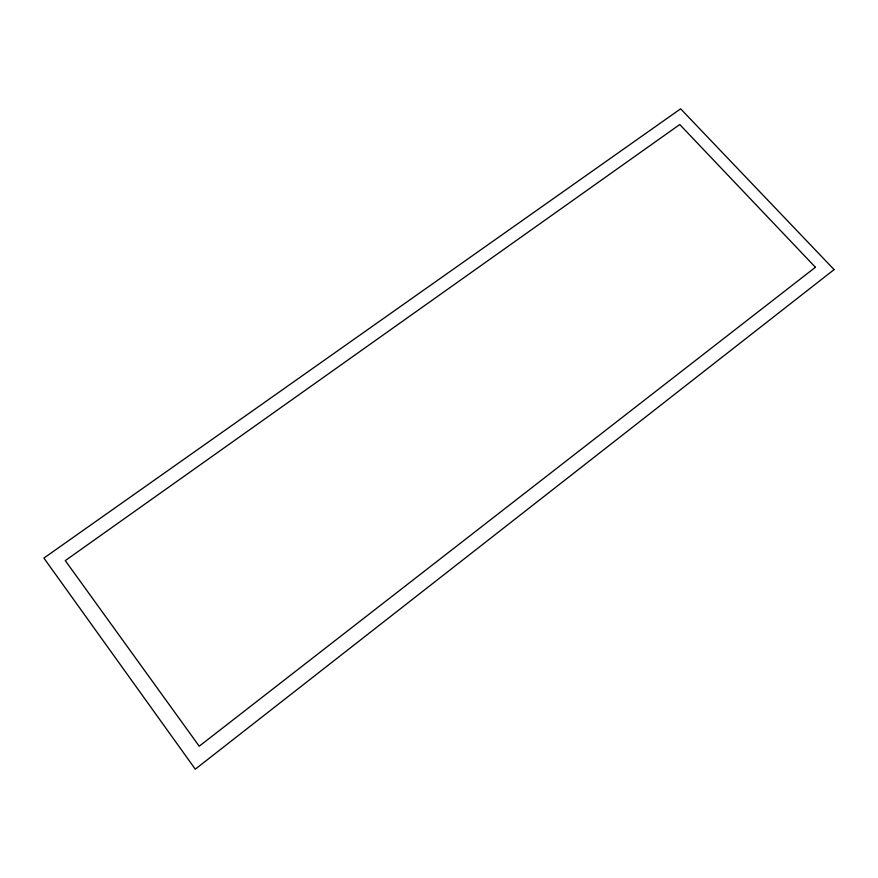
<?xml version="1.0" encoding="UTF-8"?>
<svg xmlns="http://www.w3.org/2000/svg" width="878" height="878" viewBox="0 0 878 878"><rect width="100%" height="100%" fill="white"/><g stroke="black" fill="none" stroke-linecap="round" stroke-linejoin="round"><path stroke-width="1.32" d="M834.1 269.601L195.3 769.172L43.9 558.079L680.626 108.828L834.1 269.601M815.432 267.263L199.218 746.212L65.279 560.603L679.748 124.533L815.432 267.263"/></g></svg>
